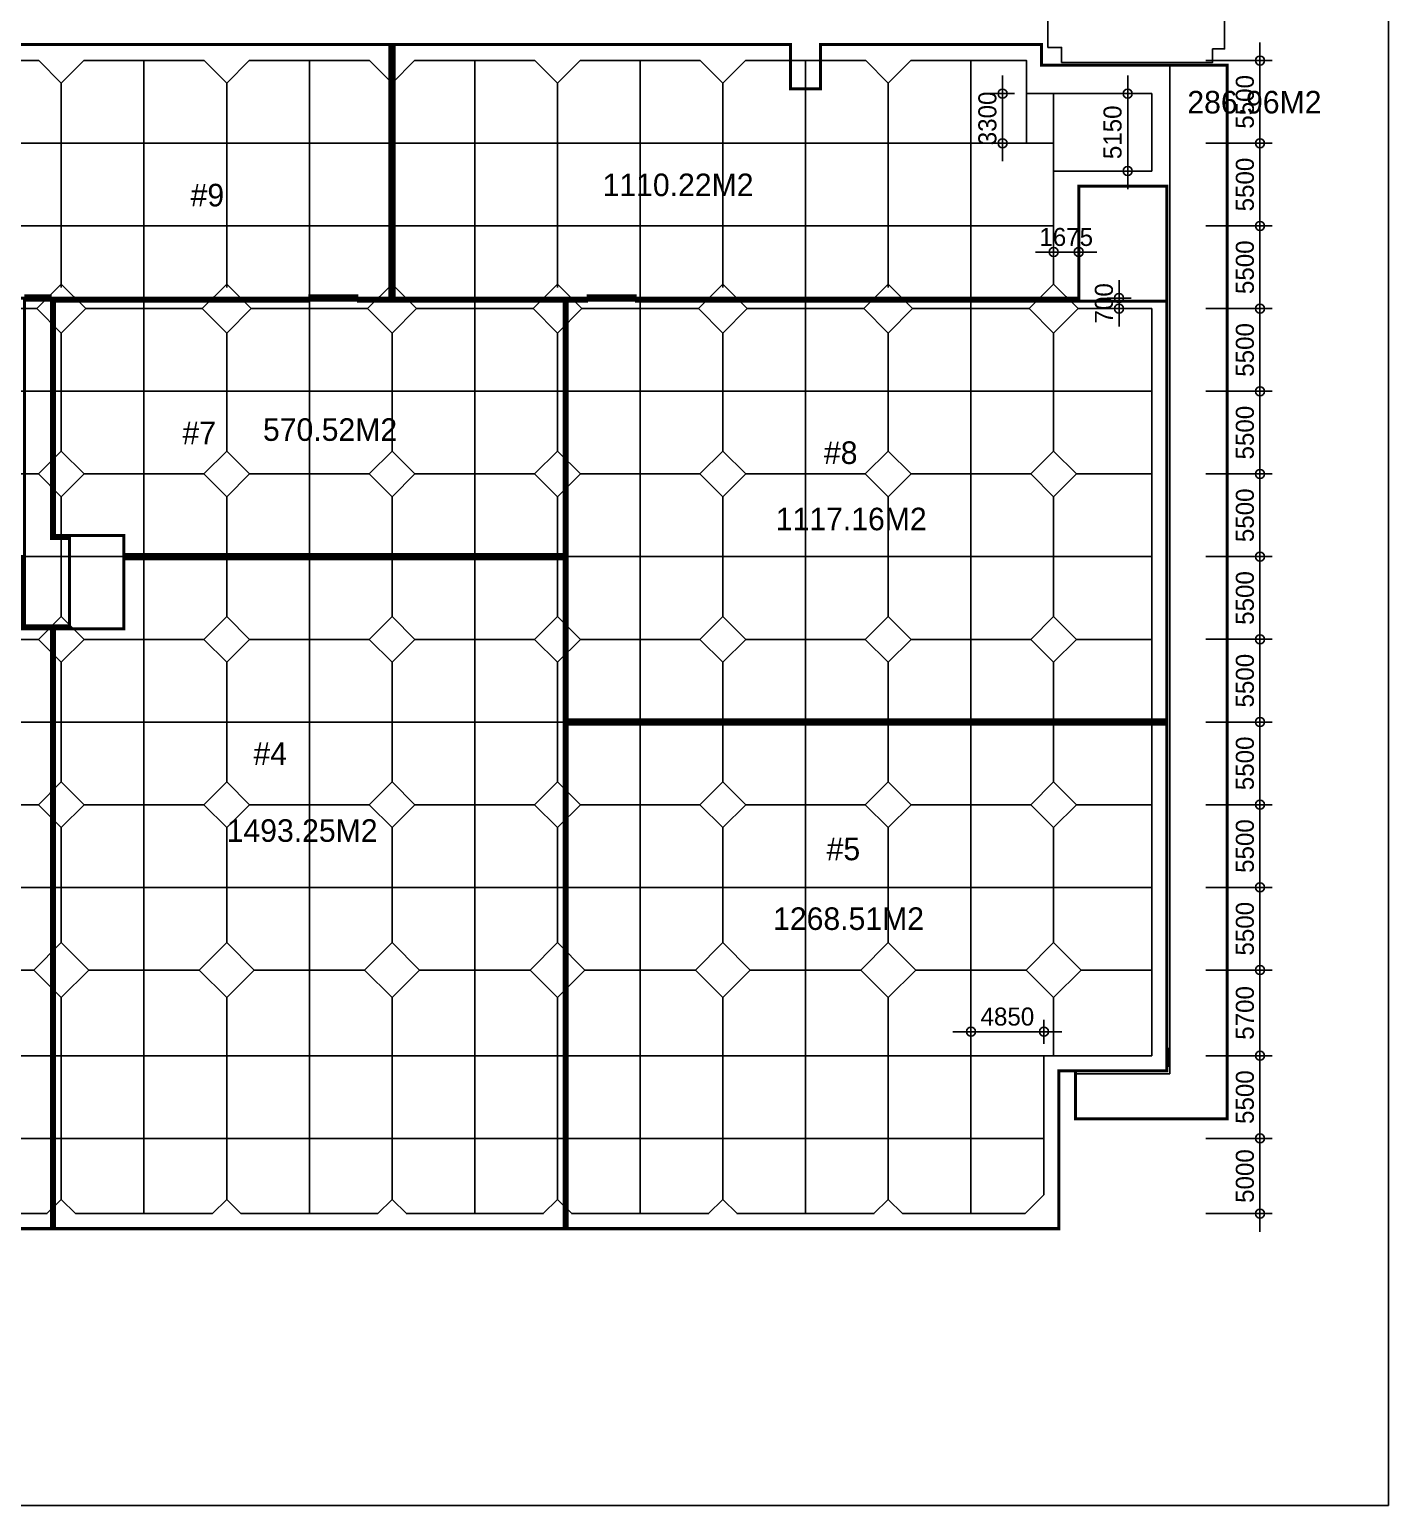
# Model space of a CAD drawing. Header units: millimetres. Extents: x -869187 to 1405794, y -1345622 to 197746.
# Drawn here: x 201618 to 292000, y -424022 to -325847 of the extents above; entities that cross this region are included whole.
import ezdxf

# ---------------------------------------------------------------- set-up
doc = ezdxf.new("R2010")
doc.units = ezdxf.units.MM
doc.header["$LTSCALE"] = 1000
doc.header["$MEASUREMENT"] = 0
doc.header["$PDSIZE"] = -10
doc.layers.get('0').update_dxf_attribs({"linetype": 'CONTINUOUS'})
doc.layers.get('Defpoints').update_dxf_attribs({"color": 171, "linetype": 'CONTINUOUS'})
doc.layers.add('NDIM', color=7, linetype='CONTINUOUS')
doc.layers.add('SAW-CUT', color=6, linetype='CONTINUOUS')
doc.styles.add('CGS', font='cgse', dxfattribs={"bigfont": 'cgs'})
doc.styles.add('나눔바른고딕', font='')
doc.styles.get('나눔바른고딕').set_extended_font_data('나눔바른고딕')
doc.dimstyles.new('NDIM 1200', dxfattribs={"dimscale": 500, "dimtxt": 3, "dimasz": 1, "dimexe": 2, "dimexo": 2, "dimgap": 1, "dimtad": 1, "dimdec": 0, "dimdsep": 46, "dimtxsty": 'CGS', "dimblk": 'DOT0', "dimcen": 1, "dimdle": 8, "dimclrd": 2, "dimclre": 2, "dimclrt": 2, "dimadec": 0, "dimazin": 0, "dimtfac": 1, "dimtdec": 0, "dimtix": 1, "dimtmove": 2, "dimatfit": 3, "dimldrblk": 'DOT0', "dimfxl": 1, "dimtolj": 1, "dimtzin": 0, "dimlwd": -1, "dimlwe": -1, "dimarcsym": 0})

# ---------------------------------------------------------------- blocks, each defined once
blk = doc.blocks.new('DOT0')
blk.add_line((-3, 0), (3, 0))
at = {"color": 6}
blk.add_circle((0, 0), 0.75, dxfattribs=at)
blk = doc.blocks.new('*D185')
at = {"layer": 'Defpoints', "color": 0, "ltscale": 0.4, "transparency": 16777216}
for p in [(267930, -330109), (266330, -333409), (267930, -333409)]:
    blk.add_point(p, dxfattribs=at)
at = {"layer": 'NDIM', "ltscale": 0.4, "transparency": 16777216}
for p, q in [((266330, -329709), (266330, -329309)), ((267130, -330109), (265530, -330109)), ((266330, -330109), (266330, -333409)), ((267130, -333409), (265530, -333409)), ((266330, -333809), (266330, -334209))]:
    blk.add_line(p, q, dxfattribs=at)
at = {"layer": 'NDIM', "ltscale": 0.4, "transparency": 16777216, "xscale": 400, "yscale": 400, "zscale": 400}
for p, rotation in [((266330, -330109), 270), ((266330, -333409), 90)]:
    blk.add_blockref('DOT0', p, dxfattribs=dict(at, rotation=rotation))
at = {"layer": 'NDIM', "ltscale": 0.4, "transparency": 16777216, "insert": (265330, -331759), "char_height": 1200, "attachment_point": 5, "rotation": 90, "style": 'CGS'}
blk.add_mtext('\\A1;3300', dxfattribs=at)
blk = doc.blocks.new('*D187')
at = {"layer": 'Defpoints', "color": 0, "ltscale": 0.4, "transparency": 16777216}
for p in [(269080, -392509), (264230, -394109), (269080, -394109)]:
    blk.add_point(p, dxfattribs=at)
at = {"layer": 'NDIM', "ltscale": 0.4, "transparency": 16777216}
for p, q in [((264230, -393309), (264230, -391709)), ((269080, -393309), (269080, -391709)), ((264630, -392509), (268680, -392509))]:
    blk.add_line(p, q, dxfattribs=at)
at = {"layer": 'NDIM', "ltscale": 0.4, "transparency": 16777216, "xscale": 400, "yscale": 400, "zscale": 400, "rotation": 180}
blk.add_blockref('DOT0', (264230, -392509), dxfattribs=at)
at = {"layer": 'NDIM', "ltscale": 0.4, "transparency": 16777216, "xscale": 400, "yscale": 400, "zscale": 400}
blk.add_blockref('DOT0', (269080, -392509), dxfattribs=at)
at = {"layer": 'NDIM', "ltscale": 0.4, "transparency": 16777216, "insert": (266655, -391509), "char_height": 1200, "attachment_point": 5, "style": 'CGS'}
blk.add_mtext('\\A1;4850', dxfattribs=at)
blk = doc.blocks.new('*D159')
at = {"layer": 'Defpoints', "color": 0, "ltscale": 0.4, "transparency": 16777216}
for p in [(279055, -333409), (283455, -333409), (279055, -338909)]:
    blk.add_point(p, dxfattribs=at)
at = {"layer": 'NDIM', "ltscale": 0.4, "transparency": 16777216}
for p, q in [((279855, -333409), (284255, -333409)), ((283455, -338509), (283455, -333809)), ((279855, -338909), (284255, -338909))]:
    blk.add_line(p, q, dxfattribs=at)
at = {"layer": 'NDIM', "ltscale": 0.4, "transparency": 16777216, "xscale": 400, "yscale": 400, "zscale": 400}
for p, rotation in [((283455, -333409), 90), ((283455, -338909), 270)]:
    blk.add_blockref('DOT0', p, dxfattribs=dict(at, rotation=rotation))
at = {"layer": 'NDIM', "ltscale": 0.4, "transparency": 16777216, "insert": (282455, -336159), "char_height": 1200, "attachment_point": 5, "rotation": 90, "style": 'CGS'}
blk.add_mtext('\\A1;5500', dxfattribs=at)
blk = doc.blocks.new('*D160')
at = {"layer": 'Defpoints', "color": 0, "ltscale": 0.4, "transparency": 16777216}
for p in [(279055, -338909), (283455, -338909), (279055, -344409)]:
    blk.add_point(p, dxfattribs=at)
at = {"layer": 'NDIM', "ltscale": 0.4, "transparency": 16777216}
for p, q in [((279855, -338909), (284255, -338909)), ((283455, -344009), (283455, -339309)), ((279855, -344409), (284255, -344409))]:
    blk.add_line(p, q, dxfattribs=at)
at = {"layer": 'NDIM', "ltscale": 0.4, "transparency": 16777216, "xscale": 400, "yscale": 400, "zscale": 400}
for p, rotation in [((283455, -338909), 90), ((283455, -344409), 270)]:
    blk.add_blockref('DOT0', p, dxfattribs=dict(at, rotation=rotation))
at = {"layer": 'NDIM', "ltscale": 0.4, "transparency": 16777216, "insert": (282455, -341659), "char_height": 1200, "attachment_point": 5, "rotation": 90, "style": 'CGS'}
blk.add_mtext('\\A1;5500', dxfattribs=at)
blk = doc.blocks.new('*D161')
at = {"layer": 'Defpoints', "color": 0, "ltscale": 0.4, "transparency": 16777216}
for p in [(279055, -344409), (283455, -344409), (279055, -349909)]:
    blk.add_point(p, dxfattribs=at)
at = {"layer": 'NDIM', "ltscale": 0.4, "transparency": 16777216}
for p, q in [((279855, -344409), (284255, -344409)), ((283455, -349509), (283455, -344809)), ((279855, -349909), (284255, -349909))]:
    blk.add_line(p, q, dxfattribs=at)
at = {"layer": 'NDIM', "ltscale": 0.4, "transparency": 16777216, "xscale": 400, "yscale": 400, "zscale": 400}
for p, rotation in [((283455, -344409), 90), ((283455, -349909), 270)]:
    blk.add_blockref('DOT0', p, dxfattribs=dict(at, rotation=rotation))
at = {"layer": 'NDIM', "ltscale": 0.4, "transparency": 16777216, "insert": (282455, -347159), "char_height": 1200, "attachment_point": 5, "rotation": 90, "style": 'CGS'}
blk.add_mtext('\\A1;5500', dxfattribs=at)
blk = doc.blocks.new('*D162')
at = {"layer": 'Defpoints', "color": 0, "ltscale": 0.4, "transparency": 16777216}
for p in [(279055, -349909), (283455, -349909), (279055, -355409)]:
    blk.add_point(p, dxfattribs=at)
at = {"layer": 'NDIM', "ltscale": 0.4, "transparency": 16777216}
for p, q in [((279855, -349909), (284255, -349909)), ((283455, -355009), (283455, -350309)), ((279855, -355409), (284255, -355409))]:
    blk.add_line(p, q, dxfattribs=at)
at = {"layer": 'NDIM', "ltscale": 0.4, "transparency": 16777216, "xscale": 400, "yscale": 400, "zscale": 400}
for p, rotation in [((283455, -349909), 90), ((283455, -355409), 270)]:
    blk.add_blockref('DOT0', p, dxfattribs=dict(at, rotation=rotation))
at = {"layer": 'NDIM', "ltscale": 0.4, "transparency": 16777216, "insert": (282455, -352659), "char_height": 1200, "attachment_point": 5, "rotation": 90, "style": 'CGS'}
blk.add_mtext('\\A1;5500', dxfattribs=at)
blk = doc.blocks.new('*D163')
at = {"layer": 'Defpoints', "color": 0, "ltscale": 0.4, "transparency": 16777216}
for p in [(279055, -355409), (283455, -355409), (279055, -360909)]:
    blk.add_point(p, dxfattribs=at)
at = {"layer": 'NDIM', "ltscale": 0.4, "transparency": 16777216}
for p, q in [((279855, -355409), (284255, -355409)), ((283455, -360509), (283455, -355809)), ((279855, -360909), (284255, -360909))]:
    blk.add_line(p, q, dxfattribs=at)
at = {"layer": 'NDIM', "ltscale": 0.4, "transparency": 16777216, "xscale": 400, "yscale": 400, "zscale": 400}
for p, rotation in [((283455, -355409), 90), ((283455, -360909), 270)]:
    blk.add_blockref('DOT0', p, dxfattribs=dict(at, rotation=rotation))
at = {"layer": 'NDIM', "ltscale": 0.4, "transparency": 16777216, "insert": (282455, -358159), "char_height": 1200, "attachment_point": 5, "rotation": 90, "style": 'CGS'}
blk.add_mtext('\\A1;5500', dxfattribs=at)
blk = doc.blocks.new('*D164')
at = {"layer": 'Defpoints', "color": 0, "ltscale": 0.4, "transparency": 16777216}
for p in [(279055, -360909), (283455, -360909), (279055, -366409)]:
    blk.add_point(p, dxfattribs=at)
at = {"layer": 'NDIM', "ltscale": 0.4, "transparency": 16777216}
for p, q in [((279855, -360909), (284255, -360909)), ((283455, -366009), (283455, -361309)), ((279855, -366409), (284255, -366409))]:
    blk.add_line(p, q, dxfattribs=at)
at = {"layer": 'NDIM', "ltscale": 0.4, "transparency": 16777216, "xscale": 400, "yscale": 400, "zscale": 400}
for p, rotation in [((283455, -360909), 90), ((283455, -366409), 270)]:
    blk.add_blockref('DOT0', p, dxfattribs=dict(at, rotation=rotation))
at = {"layer": 'NDIM', "ltscale": 0.4, "transparency": 16777216, "insert": (282455, -363659), "char_height": 1200, "attachment_point": 5, "rotation": 90, "style": 'CGS'}
blk.add_mtext('\\A1;5500', dxfattribs=at)
blk = doc.blocks.new('*D165')
at = {"layer": 'Defpoints', "color": 0, "ltscale": 0.4, "transparency": 16777216}
for p in [(279055, -366409), (283455, -366409), (279055, -371909)]:
    blk.add_point(p, dxfattribs=at)
at = {"layer": 'NDIM', "ltscale": 0.4, "transparency": 16777216}
for p, q in [((279855, -366409), (284255, -366409)), ((283455, -371509), (283455, -366809)), ((279855, -371909), (284255, -371909))]:
    blk.add_line(p, q, dxfattribs=at)
at = {"layer": 'NDIM', "ltscale": 0.4, "transparency": 16777216, "xscale": 400, "yscale": 400, "zscale": 400}
for p, rotation in [((283455, -366409), 90), ((283455, -371909), 270)]:
    blk.add_blockref('DOT0', p, dxfattribs=dict(at, rotation=rotation))
at = {"layer": 'NDIM', "ltscale": 0.4, "transparency": 16777216, "insert": (282455, -369159), "char_height": 1200, "attachment_point": 5, "rotation": 90, "style": 'CGS'}
blk.add_mtext('\\A1;5500', dxfattribs=at)
blk = doc.blocks.new('*D166')
at = {"layer": 'Defpoints', "color": 0, "ltscale": 0.4, "transparency": 16777216}
for p in [(279055, -371909), (283455, -371909), (279055, -377409)]:
    blk.add_point(p, dxfattribs=at)
at = {"layer": 'NDIM', "ltscale": 0.4, "transparency": 16777216}
for p, q in [((279855, -371909), (284255, -371909)), ((283455, -377009), (283455, -372309)), ((279855, -377409), (284255, -377409))]:
    blk.add_line(p, q, dxfattribs=at)
at = {"layer": 'NDIM', "ltscale": 0.4, "transparency": 16777216, "xscale": 400, "yscale": 400, "zscale": 400}
for p, rotation in [((283455, -371909), 90), ((283455, -377409), 270)]:
    blk.add_blockref('DOT0', p, dxfattribs=dict(at, rotation=rotation))
at = {"layer": 'NDIM', "ltscale": 0.4, "transparency": 16777216, "insert": (282455, -374659), "char_height": 1200, "attachment_point": 5, "rotation": 90, "style": 'CGS'}
blk.add_mtext('\\A1;5500', dxfattribs=at)
blk = doc.blocks.new('*D167')
at = {"layer": 'Defpoints', "color": 0, "ltscale": 0.4, "transparency": 16777216}
for p in [(279055, -377409), (283455, -377409), (279055, -382909)]:
    blk.add_point(p, dxfattribs=at)
at = {"layer": 'NDIM', "ltscale": 0.4, "transparency": 16777216}
for p, q in [((279855, -377409), (284255, -377409)), ((283455, -382509), (283455, -377809)), ((279855, -382909), (284255, -382909))]:
    blk.add_line(p, q, dxfattribs=at)
at = {"layer": 'NDIM', "ltscale": 0.4, "transparency": 16777216, "xscale": 400, "yscale": 400, "zscale": 400}
for p, rotation in [((283455, -377409), 90), ((283455, -382909), 270)]:
    blk.add_blockref('DOT0', p, dxfattribs=dict(at, rotation=rotation))
at = {"layer": 'NDIM', "ltscale": 0.4, "transparency": 16777216, "insert": (282455, -380159), "char_height": 1200, "attachment_point": 5, "rotation": 90, "style": 'CGS'}
blk.add_mtext('\\A1;5500', dxfattribs=at)
blk = doc.blocks.new('*D168')
at = {"layer": 'Defpoints', "color": 0, "ltscale": 0.4, "transparency": 16777216}
for p in [(279055, -382909), (283455, -382909), (279055, -388409)]:
    blk.add_point(p, dxfattribs=at)
at = {"layer": 'NDIM', "ltscale": 0.4, "transparency": 16777216}
for p, q in [((279855, -382909), (284255, -382909)), ((283455, -388009), (283455, -383309)), ((279855, -388409), (284255, -388409))]:
    blk.add_line(p, q, dxfattribs=at)
at = {"layer": 'NDIM', "ltscale": 0.4, "transparency": 16777216, "xscale": 400, "yscale": 400, "zscale": 400}
for p, rotation in [((283455, -382909), 90), ((283455, -388409), 270)]:
    blk.add_blockref('DOT0', p, dxfattribs=dict(at, rotation=rotation))
at = {"layer": 'NDIM', "ltscale": 0.4, "transparency": 16777216, "insert": (282455, -385659), "char_height": 1200, "attachment_point": 5, "rotation": 90, "style": 'CGS'}
blk.add_mtext('\\A1;5500', dxfattribs=at)
blk = doc.blocks.new('*D169')
at = {"layer": 'Defpoints', "color": 0, "ltscale": 0.4, "transparency": 16777216}
for p in [(279055, -388409), (283455, -388409), (279055, -394109)]:
    blk.add_point(p, dxfattribs=at)
at = {"layer": 'NDIM', "ltscale": 0.4, "transparency": 16777216}
for p, q in [((279855, -388409), (284255, -388409)), ((283455, -393709), (283455, -388809)), ((279855, -394109), (284255, -394109))]:
    blk.add_line(p, q, dxfattribs=at)
at = {"layer": 'NDIM', "ltscale": 0.4, "transparency": 16777216, "xscale": 400, "yscale": 400, "zscale": 400}
for p, rotation in [((283455, -388409), 90), ((283455, -394109), 270)]:
    blk.add_blockref('DOT0', p, dxfattribs=dict(at, rotation=rotation))
at = {"layer": 'NDIM', "ltscale": 0.4, "transparency": 16777216, "insert": (282455, -391259), "char_height": 1200, "attachment_point": 5, "rotation": 90, "style": 'CGS'}
blk.add_mtext('\\A1;5700', dxfattribs=at)
blk = doc.blocks.new('*D170')
at = {"layer": 'Defpoints', "color": 0, "ltscale": 0.4, "transparency": 16777216}
for p in [(279055, -394109), (283455, -394109), (279055, -399609)]:
    blk.add_point(p, dxfattribs=at)
at = {"layer": 'NDIM', "ltscale": 0.4, "transparency": 16777216}
for p, q in [((279855, -394109), (284255, -394109)), ((283455, -399209), (283455, -394509)), ((279855, -399609), (284255, -399609))]:
    blk.add_line(p, q, dxfattribs=at)
at = {"layer": 'NDIM', "ltscale": 0.4, "transparency": 16777216, "xscale": 400, "yscale": 400, "zscale": 400}
for p, rotation in [((283455, -394109), 90), ((283455, -399609), 270)]:
    blk.add_blockref('DOT0', p, dxfattribs=dict(at, rotation=rotation))
at = {"layer": 'NDIM', "ltscale": 0.4, "transparency": 16777216, "insert": (282455, -396859), "char_height": 1200, "attachment_point": 5, "rotation": 90, "style": 'CGS'}
blk.add_mtext('\\A1;5500', dxfattribs=at)
blk = doc.blocks.new('*D171')
at = {"layer": 'Defpoints', "color": 0, "ltscale": 0.4, "transparency": 16777216}
for p in [(279055, -399609), (283455, -399609), (279055, -404609)]:
    blk.add_point(p, dxfattribs=at)
at = {"layer": 'NDIM', "ltscale": 0.4, "transparency": 16777216}
for p, q in [((279855, -399609), (284255, -399609)), ((283455, -404209), (283455, -400009)), ((279855, -404609), (284255, -404609))]:
    blk.add_line(p, q, dxfattribs=at)
at = {"layer": 'NDIM', "ltscale": 0.4, "transparency": 16777216, "xscale": 400, "yscale": 400, "zscale": 400}
for p, rotation in [((283455, -399609), 90), ((283455, -404609), 270)]:
    blk.add_blockref('DOT0', p, dxfattribs=dict(at, rotation=rotation))
at = {"layer": 'NDIM', "ltscale": 0.4, "transparency": 16777216, "insert": (282455, -402109), "char_height": 1200, "attachment_point": 5, "rotation": 90, "style": 'CGS'}
blk.add_mtext('\\A1;5000', dxfattribs=at)
blk = doc.blocks.new('*D172')
at = {"layer": 'Defpoints', "color": 0, "ltscale": 0.4, "transparency": 16777216}
for p in [(279055, -327909), (279055, -333409), (283455, -333409)]:
    blk.add_point(p, dxfattribs=at)
at = {"layer": 'NDIM', "ltscale": 0.4, "transparency": 16777216}
for p, q in [((279855, -327909), (284255, -327909)), ((283455, -328309), (283455, -333009)), ((279855, -333409), (284255, -333409))]:
    blk.add_line(p, q, dxfattribs=at)
at = {"layer": 'NDIM', "ltscale": 0.4, "transparency": 16777216, "xscale": 400, "yscale": 400, "zscale": 400}
for p, rotation in [((283455, -327909), 90), ((283455, -333409), 270)]:
    blk.add_blockref('DOT0', p, dxfattribs=dict(at, rotation=rotation))
at = {"layer": 'NDIM', "ltscale": 0.4, "transparency": 16777216, "insert": (282455, -330659), "char_height": 1200, "attachment_point": 5, "rotation": 90, "style": 'CGS'}
blk.add_mtext('\\A1;5500', dxfattribs=at)
blk = doc.blocks.new('*D333')
at = {"layer": 'Defpoints', "color": 0, "ltscale": 0.4, "transparency": 16777216}
for p in [(269730, -340651), (269730, -342251), (271405, -342251)]:
    blk.add_point(p, dxfattribs=at)
at = {"layer": 'NDIM', "ltscale": 0.4, "transparency": 16777216}
for p, q in [((269330, -340651), (268930, -340651)), ((269730, -341451), (269730, -339851)), ((271405, -340651), (269730, -340651)), ((271405, -341451), (271405, -339851)), ((271805, -340651), (272205, -340651))]:
    blk.add_line(p, q, dxfattribs=at)
at = {"layer": 'NDIM', "ltscale": 0.4, "transparency": 16777216, "xscale": 400, "yscale": 400, "zscale": 400}
blk.add_blockref('DOT0', (269730, -340651), dxfattribs=at)
at = {"layer": 'NDIM', "ltscale": 0.4, "transparency": 16777216, "xscale": 400, "yscale": 400, "zscale": 400, "rotation": 180}
blk.add_blockref('DOT0', (271405, -340651), dxfattribs=at)
at = {"layer": 'NDIM', "ltscale": 0.4, "transparency": 16777216, "insert": (270568, -339651), "char_height": 1200, "attachment_point": 5, "style": 'CGS'}
blk.add_mtext('\\A1;1675', dxfattribs=at)
blk = doc.blocks.new('*D334')
at = {"layer": 'Defpoints', "color": 0, "ltscale": 0.4, "transparency": 16777216}
for p in [(272480, -343709), (272480, -344409), (274080, -343709)]:
    blk.add_point(p, dxfattribs=at)
at = {"layer": 'NDIM', "ltscale": 0.4, "transparency": 16777216}
for p, q in [((274080, -343309), (274080, -342909)), ((273280, -343709), (274880, -343709)), ((273280, -344409), (274880, -344409)), ((274080, -344409), (274080, -343709)), ((274080, -344809), (274080, -345209))]:
    blk.add_line(p, q, dxfattribs=at)
at = {"layer": 'NDIM', "ltscale": 0.4, "transparency": 16777216, "xscale": 400, "yscale": 400, "zscale": 400}
for p, rotation in [((274080, -343709), 270), ((274080, -344409), 90)]:
    blk.add_blockref('DOT0', p, dxfattribs=dict(at, rotation=rotation))
at = {"layer": 'NDIM', "ltscale": 0.4, "transparency": 16777216, "insert": (273080, -344059), "char_height": 1200, "attachment_point": 5, "rotation": 90, "style": 'CGS'}
blk.add_mtext('\\A1;700', dxfattribs=at)
blk = doc.blocks.new('*D337')
at = {"layer": 'Defpoints', "color": 0, "ltscale": 0.4, "transparency": 16777216}
for p in [(276255, -330109), (274655, -335259), (276255, -335259)]:
    blk.add_point(p, dxfattribs=at)
at = {"layer": 'NDIM', "ltscale": 0.4, "transparency": 16777216}
for p, q in [((275455, -330109), (273855, -330109)), ((274655, -330509), (274655, -334859)), ((275455, -335259), (273855, -335259))]:
    blk.add_line(p, q, dxfattribs=at)
at = {"layer": 'NDIM', "ltscale": 0.4, "transparency": 16777216, "xscale": 400, "yscale": 400, "zscale": 400}
for p, rotation in [((274655, -330109), 90), ((274655, -335259), 270)]:
    blk.add_blockref('DOT0', p, dxfattribs=dict(at, rotation=rotation))
at = {"layer": 'NDIM', "ltscale": 0.4, "transparency": 16777216, "insert": (273655, -332684), "char_height": 1200, "attachment_point": 5, "rotation": 90, "style": 'CGS'}
blk.add_mtext('\\A1;5150', dxfattribs=at)

msp = doc.modelspace()

# ---------------------------------------------------------------- linework, layer by layer
at = {"color": 2, "ltscale": 10000}
for points in [[(269180.1, -299959.5), (269180.1, -310084.5), (277395.1, -310084.5), (277395.1, -320324.5), (269355.1, -320324.5), (269355.1, -327034.5), (270255.1, -327034.5), (270255.1, -328034.5), (280305.1, -328034.5), (280305.1, -327134.5), (281105.1, -327134.5), (281105.1, -307059.5), (270080.1, -307059.5), (270080.1, -299959.5), (269180.1, -299959.5)], [(277455.1, -328209.5), (277455.1, -395309.5), (271180.1, -395309.5), (271180.1, -398309.5), (281280.1, -398309.5), (281280.1, -328209.5), (277455.1, -328209.5)]]:
    msp.add_lwpolyline(points, dxfattribs=at)
at = {"color": 3, "ltscale": 10000, "const_width": 200}
for points in [[(159730.1, -326834.5), (159730.1, -343709.5), (201280.1, -343709.5), (201280.1, -365509.5), (204280.1, -365509.5), (204280.1, -359709.5), (203080.1, -359709.5), (203080.1, -343709.5), (225730.1, -343709.5), (225730.1, -326834.5), (159730.1, -326834.5)], [(220170.1, -343909.5), (203280.1, -343909.5), (203280.1, -359509.5), (207880.1, -359509.5), (207880.1, -360909.5), (237180.1, -360909.5), (237180.1, -348409.5), (237180.1, -343909.5), (223490.1, -343909.5), (223490.1, -343709.5), (220170.1, -343709.5), (220170.1, -343909.5)], [(238670.1, -343709.5), (238670.1, -343909.5), (237380.1, -343909.5), (237380.1, -371909.5), (277255.1, -371909.5), (277255.1, -343909.5), (241990.1, -343909.5), (241990.1, -343709.5), (238670.1, -343709.5)], [(171380.1, -360909.5), (171380.1, -405609.5), (203080.1, -405609.5), (203080.1, -365709.5), (201080.1, -365709.5), (201080.1, -360909.5), (171380.1, -360909.5)], [(207880.1, -360909.5), (207880.1, -365709.5), (203280.1, -365709.5), (203280.1, -405609.5), (237180.1, -405609.5), (237180.1, -360909.5), (207880.1, -360909.5)]]:
    msp.add_lwpolyline(points, dxfattribs=at)
at = {"color": 1, "ltscale": 10000, "const_width": 500}
for points in [[(225730.1, -326834.5), (225730.1, -343709.5)], [(201280.1, -343709.5), (203080.1, -343709.5)], [(220170.1, -343709.5), (223490.1, -343709.5)], [(238670.1, -343709.5), (241990.1, -343709.5)], [(207880.1, -360909.5), (237180.1, -360909.5)], [(237380.1, -371909.5), (277255.1, -371909.5)]]:
    msp.add_lwpolyline(points, dxfattribs=at)
at = {"color": 3, "ltscale": 10000, "const_width": 200}
for points in [[(277255.1, -395109.5), (271180.1, -395109.5), (271180.1, -398309.5), (281280.1, -398309.5), (281280.1, -328209.5), (268930.1, -328209.5), (268930.1, -326834.5), (254230.1, -326834.5), (254230.1, -329784.5), (252230.1, -329784.5), (252230.1, -326834.5), (225730.1, -326834.5), (225730.1, -343709.5), (271405.1, -343709.5), (271405.1, -336259.5), (277255.1, -336259.5)], [(277255.1, -371909.5), (277255.1, -393659.5), (277305.1, -393659.5), (277305.1, -394759.5), (277255.1, -394759.5), (277255.1, -395109.5), (270080.1, -395109.5), (270080.1, -405609.5), (237380.1, -405609.5), (237380.1, -371909.5)]]:
    msp.add_lwpolyline(points, close=True, dxfattribs=at)
at = {"layer": 'Defpoints', "ltscale": 10000}
msp.add_lwpolyline([(292000, -424021.9), (8000, -424021.9), (8000, -263054.1), (292000, -263054.1)], close=True, dxfattribs=at)
at = {"layer": 'SAW-CUT', "ltscale": 10000}
for p, q in [((194230.1, -327909.5), (202230.1, -327909.5)), ((203730.1, -329409.5), (202230.1, -327909.5)), ((203730.1, -329409.5), (205230.1, -327909.5)), ((205230.1, -327909.5), (213230.1, -327909.5)), ((209230.1, -327909.5), (209230.1, -404609.5)), ((214730.1, -329409.5), (213230.1, -327909.5)), ((214730.1, -329409.5), (216230.1, -327909.5)), ((216230.1, -327909.5), (224230.1, -327909.5)), ((220230.1, -327909.5), (220230.1, -404609.5)), ((225730.1, -329409.5), (224230.1, -327909.5)), ((225730.1, -329409.5), (227230.1, -327909.5)), ((227230.1, -327909.5), (235230.1, -327909.5)), ((231230.1, -327909.5), (231230.1, -404609.5)), ((236730.1, -329409.5), (235230.1, -327909.5)), ((236730.1, -329409.5), (238230.1, -327909.5)), ((238230.1, -327909.5), (246230.1, -327909.5)), ((242230.1, -327909.5), (242230.1, -404609.5)), ((247730.1, -329409.5), (246230.1, -327909.5)), ((247730.1, -329409.5), (249230.1, -327909.5)), ((249230.1, -327909.5), (257230.1, -327909.5)), ((253230.1, -327909.5), (253230.1, -404609.5)), ((258730.1, -329409.5), (257230.1, -327909.5)), ((258730.1, -329409.5), (260230.1, -327909.5)), ((264230.1, -327909.5), (264230.1, -404609.5)), ((203730.1, -329409.5), (203730.1, -343009.5)), ((214730.1, -329409.5), (214730.1, -343009.5)), ((225730.1, -329409.5), (225730.1, -343009.5)), ((236730.1, -329409.5), (236730.1, -343009.5)), ((247730.1, -329409.5), (247730.1, -343009.5)), ((258730.1, -329409.5), (258730.1, -343009.5)), ((267930.1, -330109.5), (267930.1, -333409.5)), ((269730.1, -335259.5), (269730.1, -330109.5)), ((269730.1, -333409.5), (105180.1, -333409.5)), ((269730.1, -338909.5), (105180.1, -338909.5)), ((194354.4, -344409.5), (202105.8, -344409.5)), ((205354.4, -344409.5), (213105.8, -344409.5)), ((216354.4, -344409.5), (224105.8, -344409.5)), ((227354.4, -344409.5), (235105.8, -344409.5)), ((238354.4, -344409.5), (246105.8, -344409.5)), ((249354.4, -344409.5), (257105.8, -344409.5)), ((260354.4, -344409.5), (268105.8, -344409.5)), ((203730.1, -346033.7), (203730.1, -353885.2)), ((214730.1, -346033.7), (214730.1, -353885.2)), ((225730.1, -346033.7), (225730.1, -353885.2)), ((236730.1, -346033.7), (236730.1, -353885.2)), ((247730.1, -346033.7), (247730.1, -353885.2)), ((258730.1, -346033.7), (258730.1, -353885.2)), ((269730.1, -346033.7), (269730.1, -353885.2)), ((105180.1, -349909.5), (276255.1, -349909.5)), ((202205.8, -355409.5), (194254.4, -355409.5)), ((213205.8, -355409.5), (205254.4, -355409.5)), ((224205.8, -355409.5), (216254.4, -355409.5)), ((235205.8, -355409.5), (227254.4, -355409.5)), ((246205.8, -355409.5), (238254.4, -355409.5)), ((257205.8, -355409.5), (249254.4, -355409.5)), ((268205.8, -355409.5), (260254.4, -355409.5)), ((271254.4, -355409.5), (276255.1, -355409.5)), ((203730.1, -364885.2), (203730.1, -356933.7)), ((214730.1, -364885.2), (214730.1, -356933.7)), ((225730.1, -364885.2), (225730.1, -356933.7)), ((236730.1, -364885.2), (236730.1, -356933.7)), ((247730.1, -364885.2), (247730.1, -356933.7)), ((258730.1, -364885.2), (258730.1, -356933.7)), ((269730.1, -364885.2), (269730.1, -356933.7)), ((105180.1, -360909.5), (276255.1, -360909.5)), ((202205.8, -366409.5), (194254.4, -366409.5)), ((213205.8, -366409.5), (205254.4, -366409.5)), ((224205.8, -366409.5), (216254.4, -366409.5)), ((235205.8, -366409.5), (227254.4, -366409.5)), ((246205.8, -366409.5), (238254.4, -366409.5)), ((257205.8, -366409.5), (249254.4, -366409.5)), ((268205.8, -366409.5), (260254.4, -366409.5)), ((271254.4, -366409.5), (276255.1, -366409.5)), ((203730.1, -375885.2), (203730.1, -367933.7)), ((214730.1, -375885.2), (214730.1, -367933.7)), ((225730.1, -375885.2), (225730.1, -367933.7)), ((236730.1, -375885.2), (236730.1, -367933.7)), ((247730.1, -375885.2), (247730.1, -367933.7)), ((258730.1, -375885.2), (258730.1, -367933.7)), ((269730.1, -375885.2), (269730.1, -367933.7)), ((105180.1, -371909.5), (276255.1, -371909.5)), ((202205.8, -377409.5), (194254.4, -377409.5)), ((213205.8, -377409.5), (205254.4, -377409.5)), ((224205.8, -377409.5), (216254.4, -377409.5)), ((235205.8, -377409.5), (227254.4, -377409.5)), ((246205.8, -377409.5), (238254.4, -377409.5)), ((257205.8, -377409.5), (249254.4, -377409.5)), ((268205.8, -377409.5), (260254.4, -377409.5)), ((271254.4, -377409.5), (276255.1, -377409.5)), ((203730.1, -386585.2), (203730.1, -378933.7)), ((214730.1, -386585.2), (214730.1, -378933.7)), ((225730.1, -386585.2), (225730.1, -378933.7)), ((236730.1, -386585.2), (236730.1, -378933.7)), ((247730.1, -386585.2), (247730.1, -378933.7)), ((258730.1, -386585.2), (258730.1, -378933.7)), ((269730.1, -386585.2), (269730.1, -378933.7)), ((105180.1, -382909.5), (276255.1, -382909.5)), ((201905.8, -388409.5), (194554.4, -388409.5)), ((212905.8, -388409.5), (205554.4, -388409.5)), ((223905.8, -388409.5), (216554.4, -388409.5)), ((234905.8, -388409.5), (227554.4, -388409.5)), ((245905.8, -388409.5), (238554.4, -388409.5)), ((256905.8, -388409.5), (249554.4, -388409.5)), ((267905.8, -388409.5), (260554.4, -388409.5)), ((271554.4, -388409.5), (276255.1, -388409.5)), ((203730.1, -403659.5), (203730.1, -390233.7)), ((214730.1, -403659.5), (214730.1, -390233.7)), ((225730.1, -403659.5), (225730.1, -390233.7)), ((236730.1, -403659.5), (236730.1, -390233.7)), ((247730.1, -403659.5), (247730.1, -390233.7)), ((258730.1, -403659.5), (258730.1, -390233.7)), ((269730.1, -394109.5), (269730.1, -390233.7)), ((105180.1, -394109.5), (269080.1, -394109.5)), ((105180.1, -399609.5), (269080.1, -399609.5)), ((269080.1, -403359.5), (267830.1, -404609.5))]:
    msp.add_line(p, q, dxfattribs=at)
for points in [[(269730.1, -342785.2), (269730.1, -335259.5), (276255.1, -335259.5), (276255.1, -330109.5), (267930.1, -330109.5), (267930.1, -327909.5), (260230.1, -327909.5)], [(269080.1, -403359.5), (269080.1, -394109.5), (276255.1, -394109.5), (276255.1, -344409.5), (271354.4, -344409.5)], [(192730.1, -403659.5), (193680.1, -404609.5), (202780.1, -404609.5), (203730.1, -403659.5)], [(203730.1, -403659.5), (204680.1, -404609.5), (213780.1, -404609.5), (214730.1, -403659.5)], [(214730.1, -403659.5), (215680.1, -404609.5), (224780.1, -404609.5), (225730.1, -403659.5)], [(225730.1, -403659.5), (226680.1, -404609.5), (235780.1, -404609.5), (236730.1, -403659.5)], [(236730.1, -403659.5), (237680.1, -404609.5), (246780.1, -404609.5), (247730.1, -403659.5)], [(247730.1, -403659.5), (248680.1, -404609.5), (257780.1, -404609.5), (258730.1, -403659.5)], [(258730.1, -403659.5), (259680.1, -404609.5), (267830.1, -404609.5)]]:
    msp.add_lwpolyline(points, dxfattribs=at)
for points in [[(203730.1, -342785.2), (202105.8, -344409.5), (203730.1, -346033.7), (205354.4, -344409.5)], [(214730.1, -342785.2), (213105.8, -344409.5), (214730.1, -346033.7), (216354.4, -344409.5)], [(225730.1, -342785.2), (224105.8, -344409.5), (225730.1, -346033.7), (227354.4, -344409.5)], [(236730.1, -342785.2), (235105.8, -344409.5), (236730.1, -346033.7), (238354.4, -344409.5)], [(247730.1, -342785.2), (246105.8, -344409.5), (247730.1, -346033.7), (249354.4, -344409.5)], [(258730.1, -342785.2), (257105.8, -344409.5), (258730.1, -346033.7), (260354.4, -344409.5)], [(269730.1, -342785.2), (268105.8, -344409.5), (269730.1, -346033.7), (271354.4, -344409.5)], [(203730.1, -353885.2), (202205.8, -355409.5), (203730.1, -356933.7), (205254.4, -355409.5)], [(214730.1, -353885.2), (213205.8, -355409.5), (214730.1, -356933.7), (216254.4, -355409.5)], [(225730.1, -353885.2), (224205.8, -355409.5), (225730.1, -356933.7), (227254.4, -355409.5)], [(236730.1, -353885.2), (235205.8, -355409.5), (236730.1, -356933.7), (238254.4, -355409.5)], [(247730.1, -353885.2), (246205.8, -355409.5), (247730.1, -356933.7), (249254.4, -355409.5)], [(258730.1, -353885.2), (257205.8, -355409.5), (258730.1, -356933.7), (260254.4, -355409.5)], [(269730.1, -353885.2), (268205.8, -355409.5), (269730.1, -356933.7), (271254.4, -355409.5)], [(203730.1, -364885.2), (202205.8, -366409.5), (203730.1, -367933.7), (205254.4, -366409.5)], [(214730.1, -364885.2), (213205.8, -366409.5), (214730.1, -367933.7), (216254.4, -366409.5)], [(225730.1, -364885.2), (224205.8, -366409.5), (225730.1, -367933.7), (227254.4, -366409.5)], [(236730.1, -364885.2), (235205.8, -366409.5), (236730.1, -367933.7), (238254.4, -366409.5)], [(247730.1, -364885.2), (246205.8, -366409.5), (247730.1, -367933.7), (249254.4, -366409.5)], [(258730.1, -364885.2), (257205.8, -366409.5), (258730.1, -367933.7), (260254.4, -366409.5)], [(269730.1, -364885.2), (268205.8, -366409.5), (269730.1, -367933.7), (271254.4, -366409.5)], [(203730.1, -375885.2), (202205.8, -377409.5), (203730.1, -378933.7), (205254.4, -377409.5)], [(214730.1, -375885.2), (213205.8, -377409.5), (214730.1, -378933.7), (216254.4, -377409.5)], [(225730.1, -375885.2), (224205.8, -377409.5), (225730.1, -378933.7), (227254.4, -377409.5)], [(236730.1, -375885.2), (235205.8, -377409.5), (236730.1, -378933.7), (238254.4, -377409.5)], [(247730.1, -375885.2), (246205.8, -377409.5), (247730.1, -378933.7), (249254.4, -377409.5)], [(258730.1, -375885.2), (257205.8, -377409.5), (258730.1, -378933.7), (260254.4, -377409.5)], [(269730.1, -375885.2), (268205.8, -377409.5), (269730.1, -378933.7), (271254.4, -377409.5)], [(205554.4, -388409.5), (203730.1, -390233.7), (201905.8, -388409.5), (203730.1, -386585.2)], [(216554.4, -388409.5), (214730.1, -390233.7), (212905.8, -388409.5), (214730.1, -386585.2)], [(227554.4, -388409.5), (225730.1, -390233.7), (223905.8, -388409.5), (225730.1, -386585.2)], [(238554.4, -388409.5), (236730.1, -390233.7), (234905.8, -388409.5), (236730.1, -386585.2)], [(249554.4, -388409.5), (247730.1, -390233.7), (245905.8, -388409.5), (247730.1, -386585.2)], [(260554.4, -388409.5), (258730.1, -390233.7), (256905.8, -388409.5), (258730.1, -386585.2)], [(271554.4, -388409.5), (269730.1, -390233.7), (267905.8, -388409.5), (269730.1, -386585.2)]]:
    msp.add_lwpolyline(points, close=True, dxfattribs=at)

# ---------------------------------------------------------------- texts
at = {"color": 2, "ltscale": 10000, "style": '나눔바른고딕'}
msp.add_text('286.96M2 ', height=1500, dxfattribs=at).set_placement((278622.5, -331428.2))
at = {"color": 3, "ltscale": 10000, "style": '나눔바른고딕'}
for s, p in [('1110.22M2 ', (239732.3, -336929.8)), ('570.52M2 ', (217145.8, -353208.1)), ('1117.16M2 ', (251250.4, -359153.9)), ('1493.25M2 ', (214730.1, -379878.8)), ('1268.51M2 ', (251072.7, -385739))]:
    msp.add_text(s, height=1500, dxfattribs=at).set_placement(p)
at = {"ltscale": 10000, "style": '나눔바른고딕'}
for s, p in [('#9', (212332.1, -337610.2)), ('#7', (211790.4, -353431.7)), ('#8', (254453.3, -354743.8)), ('#4', (216512.3, -374762)), ('#5', (254632.2, -381102.8))]:
    msp.add_text(s, height=1500, dxfattribs=at).set_placement(p)

# ---------------------------------------------------------------- dimensions: what is measured, and where the dimension line sits
at = {"layer": 'NDIM', "ltscale": 0.4}
for base, p1, p2, angle, picture, middle in [((283455.1, -333409.5), (279055.1, -327909.5), (279055.1, -333409.5), 270, '*D172', (282455.1, -330659.5)), ((266330.1, -333409.5), (267930.1, -330109.5), (267930.1, -333409.5), 270, '*D185', (265330.1, -331759.5)), ((274655.1, -335259.5), (276255.1, -330109.5), (276255.1, -335259.5), 270, '*D337', (273655.1, -332684.5)), ((283455.1, -333409.5), (279055.1, -338909.5), (279055.1, -333409.5), 90, '*D159', (282455.1, -336159.5)), ((283455.1, -338909.5), (279055.1, -344409.5), (279055.1, -338909.5), 90, '*D160', (282455.1, -341659.5)), ((269730.1, -340651.2), (271405.1, -342251.2), (269730.1, -342251.2), 180, '*D333', (270567.6, -339651.2)), ((274079.8, -343709.5), (272479.8, -344409.5), (272479.8, -343709.5), 90, '*D334', (273079.8, -344059.5)), ((283455.1, -344409.5), (279055.1, -349909.5), (279055.1, -344409.5), 90, '*D161', (282455.1, -347159.5)), ((283455.1, -349909.5), (279055.1, -355409.5), (279055.1, -349909.5), 90, '*D162', (282455.1, -352659.5)), ((283455.1, -355409.5), (279055.1, -360909.5), (279055.1, -355409.5), 90, '*D163', (282455.1, -358159.5)), ((283455.1, -360909.5), (279055.1, -366409.5), (279055.1, -360909.5), 90, '*D164', (282455.1, -363659.5)), ((283455.1, -366409.5), (279055.1, -371909.5), (279055.1, -366409.5), 90, '*D165', (282455.1, -369159.5)), ((283455.1, -371909.5), (279055.1, -377409.5), (279055.1, -371909.5), 90, '*D166', (282455.1, -374659.5)), ((283455.1, -377409.5), (279055.1, -382909.5), (279055.1, -377409.5), 90, '*D167', (282455.1, -380159.5)), ((283455.1, -382909.5), (279055.1, -388409.5), (279055.1, -382909.5), 90, '*D168', (282455.1, -385659.5)), ((283455.1, -388409.5), (279055.1, -394109.5), (279055.1, -388409.5), 90, '*D169', (282455.1, -391259.5)), ((283455.1, -394109.5), (279055.1, -399609.5), (279055.1, -394109.5), 90, '*D170', (282455.1, -396859.5)), ((283455.1, -399609.5), (279055.1, -404609.5), (279055.1, -399609.5), 90, '*D171', (282455.1, -402109.5))]:
    dim = msp.add_linear_dim(base=base, p1=p1, p2=p2, angle=angle, dimstyle='NDIM 1200', override={"dimscale": 400, "dimclrd": 256, "dimclre": 256, "dimclrt": 256}, dxfattribs=at)
    dim.commit()
    dim.dimension.update_dxf_attribs({"geometry": picture, "text_midpoint": middle})
dim = msp.add_linear_dim(base=(269080.1, -392509.5), p1=(264230.1, -394109.5), p2=(269080.1, -394109.5), dimstyle='NDIM 1200', override={"dimscale": 400, "dimclrd": 256, "dimclre": 256, "dimclrt": 256}, dxfattribs=at)
dim.commit()
dim.dimension.update_dxf_attribs({"geometry": '*D187', "text_midpoint": (266655.1, -391509.5)})

doc.saveas('drawing.dxf')
